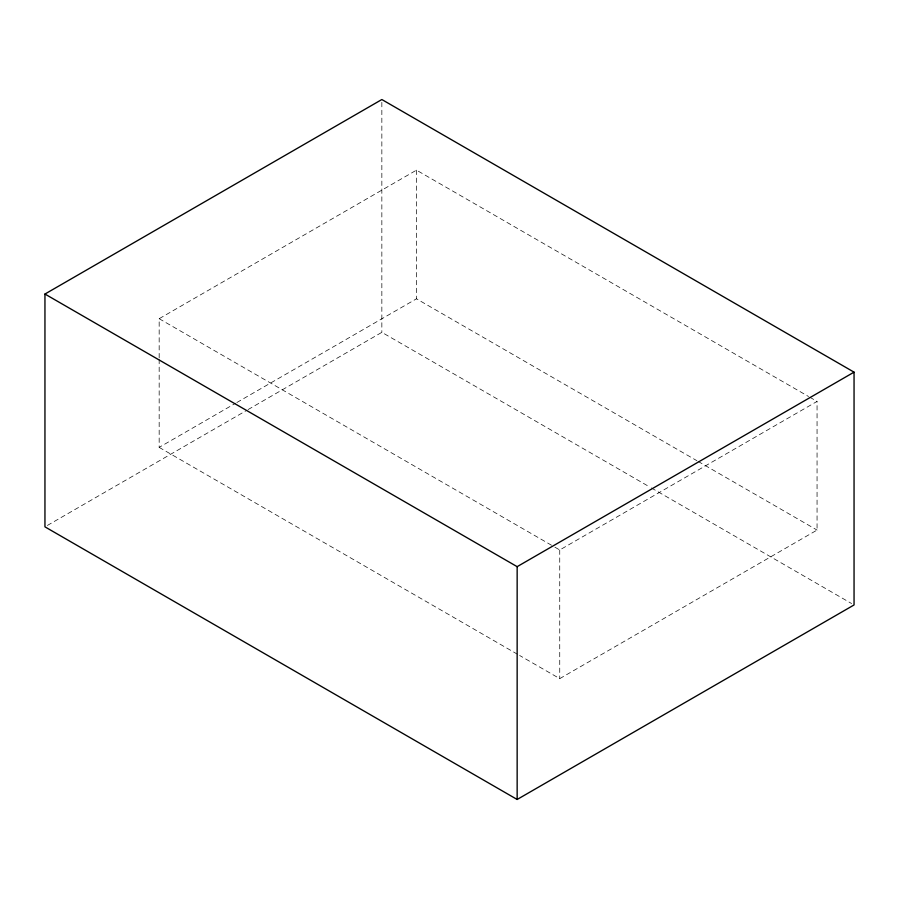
<?xml version="1.0" encoding="UTF-8"?>
<svg xmlns="http://www.w3.org/2000/svg" width="899" height="899" viewBox="0 0 899 899"><rect width="100%" height="100%" fill="white"/><g stroke="black" fill="none" stroke-linecap="round" stroke-linejoin="round"><path stroke-width="0.67" stroke-dasharray="4.5 3.37" d="M159.168 357.869L159.168 318.707L416.484 170.147L808.561 396.515M159.168 359.263L159.168 447.365L235.639 403.213M236.853 402.516L416.484 298.805L696.882 460.693M47.377 525.443L246.854 410.281M248.068 409.573L381.85 332.338L650.123 487.213M554.885 547.176L559.74 549.974L817.056 401.415L817.056 530.073L559.74 678.633L519.678 655.506M809.774 397.212L817.056 401.415M698.096 461.389L817.056 530.073M651.337 487.921L851.623 603.555M159.168 318.707L553.672 546.48M159.168 447.365L518.465 654.809M559.74 549.974L559.74 678.633M416.484 170.147L416.484 298.805M381.85 102.34L381.85 332.338"/><path stroke-width="1.35" d="M44.95 294.04L381.85 99.531L854.05 372.152L854.05 604.96L517.15 799.469L44.95 526.848L44.95 294.04L517.15 566.662L854.05 372.152M517.15 566.662L517.15 799.469"/></g></svg>
